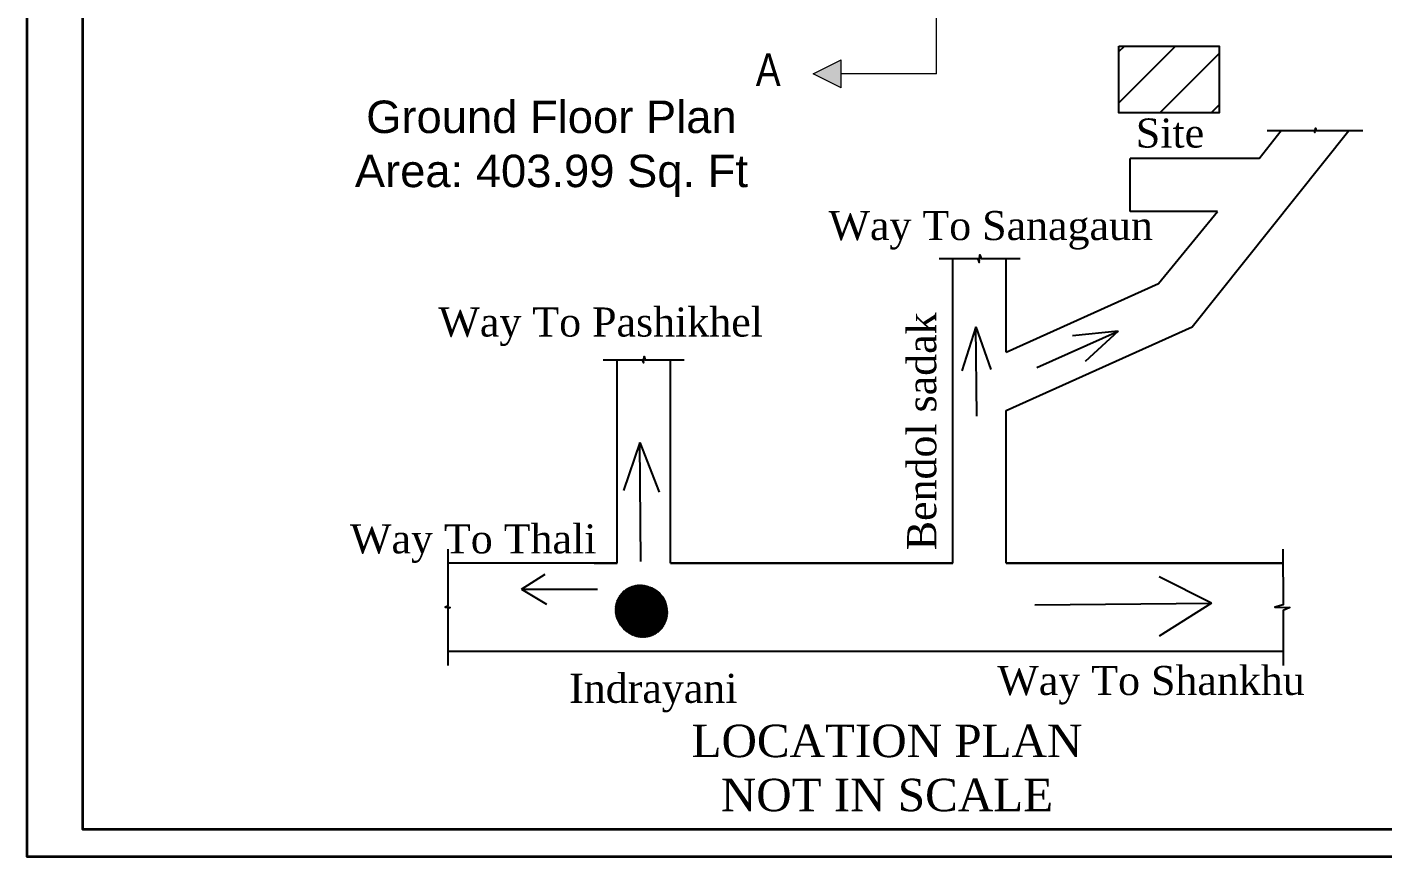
# Model space of a CAD drawing. Header units: inches. Extents: x 367408 to 389323, y -53247 to -41521.
# Drawn here: x 376416 to 377001, y -53247 to -52889 of the extents above; entities that cross this region are included whole.
import ezdxf

# ---------------------------------------------------------------- set-up
doc = ezdxf.new("R2010")
doc.units = ezdxf.units.IN
doc.header["$LTSCALE"] = 2
doc.header["$MEASUREMENT"] = 0
doc.linetypes.add('DASHED2', pattern=[0.375, 0.25, -0.125])
doc.layers.get('0').update_dxf_attribs({"linetype": 'CONTINUOUS'})
for name, color, linetype, lineweight in [('A_Title Text', 105, 'CONTINUOUS', 60), ('DW-SEC', 24, 'CONTINUOUS', 25), ('river', 7, 'DASHED2', 25)]:
    doc.layers.add(name, color=color, linetype=linetype, lineweight=lineweight)
doc.layers.add('Normal Wall', color=7, linetype='CONTINUOUS', lineweight=35, true_color=0xffaf89)
doc.layers.add('WAll', color=20, linetype='CONTINUOUS')
doc.styles.add('14 INCH', font='times.ttf', dxfattribs={"height": 14})
doc.styles.get("Standard").update_dxf_attribs({"font": 'ARIALN.TTF'})

msp = doc.modelspace()

# ---------------------------------------------------------------- hatches: boundary and pattern name
at = {"linetype": 'ByBlock', "lineweight": 5}
msp.add_hatch(color=7, dxfattribs=at).paths.add_polyline_path([(376755.2, -52909.04), (376767.2, -52915.04), (376767.2, -52903.04)])
at = {"layer": 'A_Title Text'}
h = msp.add_hatch(dxfattribs=at)
h.set_pattern_fill('ANSI31', color=256, scale=1.25)
h.set_pattern_definition([(45, (333515.26577, -36013.80949), (-0.11048543456, 0.11048543456), [])])
h.paths.add_polyline_path([(376670.26, -53140.78, 1), (376691.98, -53140.78, 1)])
at = {"layer": 'DW-SEC'}
h = msp.add_hatch(dxfattribs=at)
h.set_pattern_fill('ANSI31', color=256, scale=125)
h.set_pattern_definition([(45, (333487.682, -35730.601), (-11.0485435, 11.0485435), [])])
h.paths.add_polyline_path([(376930.31, -52897.04), (376886.97, -52897.04), (376886.97, -52925.86), (376930.31, -52925.86)])

# ---------------------------------------------------------------- linework, layer by layer
at = {"color": 7, "linetype": 'ByBlock', "lineweight": 5}
for p, q in [((376808.37, -52909.04), (376808.37, -52538.3)), ((376755.2, -52909.04), (376767.2, -52903.04)), ((376767.2, -52915.04), (376767.2, -52903.04)), ((376767.2, -52915.04), (376755.2, -52909.04)), ((376808.37, -52909.04), (376767.2, -52909.04))]:
    msp.add_line(p, q, dxfattribs=at)
at = {"linetype": 'Continuous', "ltscale": 0.5}
for points in [[(376951.03, -52933.52), (376971.18, -52933.52), (376971.52, -52934.3), (376971.77, -52932.49), (376972.12, -52933.52), (376992.25, -52933.52)], [(376809.45, -52988.71), (376826.07, -52988.71), (376826.79, -52990.49), (376827.04, -52987.14), (376827.58, -52988.71), (376844.39, -52988.71)], [(376664.61, -53032.36), (376681.4, -53032.36), (376681.95, -53033.7), (376682.2, -53030.98), (376682.67, -53032.36), (376699.55, -53032.36)], [(376597.5, -53114.07), (376597.52, -53138.63), (376596.44, -53139.07), (376598.57, -53139.32), (376597.52, -53139.84), (376597.54, -53164.31)], [(376957.78, -53114.07), (376957.84, -53138.12), (376954.24, -53139.07), (376960.73, -53139.32), (376957.85, -53140.61), (376957.91, -53164.31)]]:
    msp.add_lwpolyline(points, dxfattribs=at)
at = {"layer": 'Normal Wall'}
for points in [[(376416.09, -52496.32), (377474.1, -52496.32), (377474.1, -53246.85), (376416.09, -53246.85)], [(376416.09, -52496.32), (377474.1, -52496.32), (377474.1, -53246.85), (376416.09, -53246.85)], [(377462.19, -52508.23), (376439.91, -52508.23), (376439.91, -53234.94), (377462.19, -53234.94)], [(377462.19, -52508.23), (376439.91, -52508.23), (376439.91, -53234.94), (377462.19, -53234.94)]]:
    msp.add_lwpolyline(points, close=True, dxfattribs=at)
at = {"layer": 'river', "color": 1, "linetype": 'Continuous', "ltscale": 10}
for p, q in [((376918.66, -53018.14), (376986.25, -52933.52)), ((376947.57, -52945.52), (376957.03, -52933.52)), ((376947.57, -52945.52), (376891.83, -52945.52)), ((376891.83, -52968.46), (376891.83, -52945.52)), ((376929.48, -52968.46), (376891.83, -52968.46)), ((376904.12, -52999.52), (376929.48, -52968.46)), ((376815.45, -53120.07), (376815.45, -52988.71)), ((376838.39, -53029.1), (376838.39, -52988.71)), ((376838.39, -53029.1), (376904.12, -52999.52)), ((376825.32, -53018.23), (376819.27, -53037.19)), ((376825.73, -53056.73), (376825.32, -53018.23)), ((376825.32, -53018.23), (376831.7, -53036.56)), ((376838.39, -53054.26), (376918.66, -53018.14)), ((376851.62, -53035.78), (376886.73, -53019.99)), ((376886.73, -53019.99), (376866.93, -53022.03)), ((376886.73, -53019.99), (376872.49, -53033.17)), ((376670.61, -53120.07), (376670.61, -53032.36)), ((376693.55, -53120.07), (376693.55, -53032.36)), ((376838.39, -53120.07), (376838.39, -53054.26)), ((376680.32, -53068.05), (376673.31, -53088.76)), ((376680.8, -53119.38), (376680.32, -53068.05)), ((376680.32, -53068.05), (376688.77, -53089.56)), ((376670.61, -53120.07), (376597.5, -53120.07)), ((376660.74, -53120.07), (376670.61, -53120.07)), ((376693.55, -53120.07), (376815.45, -53120.07)), ((376815.45, -53120.07), (376693.55, -53120.07)), ((376838.39, -53120.07), (376957.8, -53120.07)), ((376957.8, -53120.07), (376838.39, -53120.07)), ((376629.4, -53131.29), (376639.6, -53124.92)), ((376926.89, -53137.44), (376904.42, -53125.97)), ((376629.4, -53131.29), (376640.07, -53137.82)), ((376629.4, -53131.29), (376662.06, -53131.29)), ((376850.73, -53138.08), (376926.89, -53137.44)), ((376926.89, -53137.44), (376904.42, -53151.62)), ((376957.89, -53158.31), (376597.54, -53158.31))]:
    msp.add_line(p, q, dxfattribs=at)
msp.add_circle((376681.12, -53140.78), 10.86, dxfattribs=at)
at = {"layer": 'WAll'}
msp.add_lwpolyline([(376886.97, -52897.04), (376930.31, -52897.04), (376930.31, -52925.86), (376886.97, -52925.86)], close=True, dxfattribs=at)

# ---------------------------------------------------------------- texts
at = {"color": 7, "linetype": 'ByBlock', "lineweight": 5, "char_height": 14}
for s, insert, width, attachment_point in [('A', (376741.1, -52914.22), 26.5803, 9), ('{\\fArial CE|b0|i0|c238|p34;Ground Floor Plan\\PArea: \\fArial CE|b0|i0|c0|p34;403.99\\fArial CE|b0|i0|c238|p34; Sq. Ft}', (376642.24, -52941.35), 235.547, 5), ('{\\fTimes New Roman|b0|i0|c0|p18;LOCATION PLAN\\PNOT IN SCALE}', (376786.97, -53208.57), 235.547, 5)]:
    msp.add_mtext(s, dxfattribs=dict(at, insert=insert, width=width, attachment_point=attachment_point))
at = {"layer": 'river', "color": 7, "linetype": 'Continuous', "ltscale": 10, "char_height": 12.543, "attachment_point": 1, "style": '14 INCH'}
for s, insert, width in [('Site', (376894.31, -52928.28), 211.8878), ('Way To Sanagaun', (376761.75, -52968.2), 198.41), ('Way To Pashikhel', (376593.51, -53009.82), 211.8878), ('Way To Thali', (376555.38, -53103.38), 211.8878), ('Indrayani', (376649.9, -53167.85), 211.8878), ('Way To Shankhu', (376834.58, -53164.47), 211.8878)]:
    msp.add_mtext(s, dxfattribs=dict(at, insert=insert, width=width))
at = {"layer": 'river', "color": 7, "linetype": 'Continuous', "ltscale": 10, "insert": (376795.68, -53114.55), "char_height": 12.543, "width": 211.8878, "attachment_point": 1, "rotation": 90, "style": '14 INCH'}
msp.add_mtext('Bendol sadak', dxfattribs=at)

doc.saveas('drawing.dxf')
